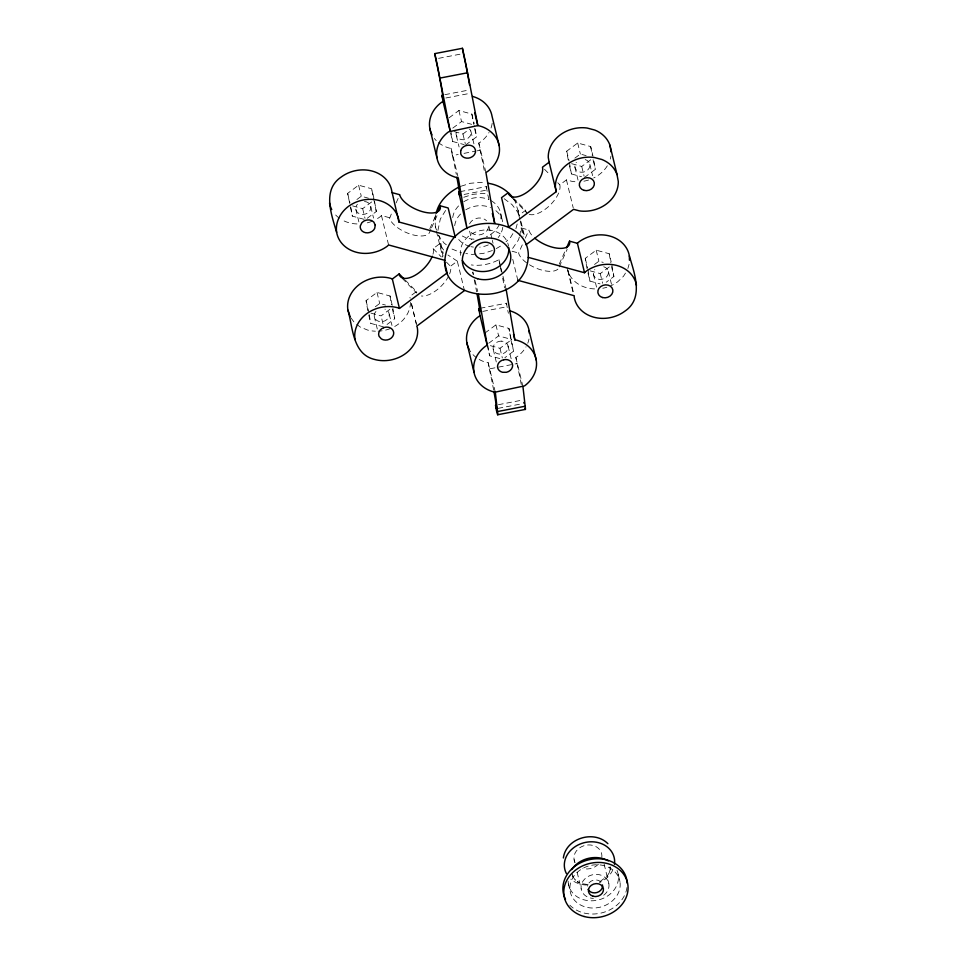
<?xml version="1.0" encoding="UTF-8"?>
<svg xmlns="http://www.w3.org/2000/svg" width="966" height="966" viewBox="0 0 966 966"><rect width="100%" height="100%" fill="white"/><g stroke="black" fill="none" stroke-linecap="round" stroke-linejoin="round"><path stroke-width="0.72" stroke-dasharray="4.83 3.62" d="M456.23 132.306L456.037 133.996A7.607 6.424 -13.6 0 0 463.825 139.744L465.769 139.333A7.607 6.424 -13.6 0 0 469.995 129.444M435.799 214.657L435.062 217.314L435.328 226.684L442.67 257.041M515.892 228.713L517.365 223.412M519.297 237.105L518.561 239.761L511.569 250.025M519.66 235.776L521.072 227.904L528.933 230.053A22.025 9.901 24.2 0 0 533.051 236.549M627.876 268.5L629.083 264.322M430.933 229.184L429.109 233.241A22.025 9.901 24.2 0 1 408.521 233.458A22.025 9.901 24.2 0 1 389.588 218.497L392.51 210.95M396.157 202.848L398.584 197.438M429.798 228.737L435.871 215.225M431.548 227.831L437.61 214.331M526.53 262.776A22.025 9.901 24.2 0 1 518.609 253.02L522.86 243.565M525.299 238.155L528.933 230.053M559.217 264.129L565.291 250.617M559.242 266.906L567.139 249.349M445.567 210.479L440.315 219.065L437.803 230.922M512.886 233.627L510.64 237.31L506.051 241.729M625.473 273.1L623.468 276.312L617.745 281.746A31.709 26.746 -13.6 0 1 610.693 285.827M389.467 217.7L381.461 215.515L380.145 216.77A31.709 26.746 -13.6 0 1 375.557 219.656M374.53 201.266L376.305 211.518L365.329 219.68L352.336 216.13L347.639 193.369L358.615 185.206L371.608 188.756L373.939 198.416M449.021 117.876L458.886 110.522L471.879 114.085L474.221 123.745M356.901 199.515L361.284 196.243L368.505 198.223M452.788 128.104L461.555 121.571L471.662 124.336M352.554 205.879L362.661 208.644L372.538 201.29M454.274 131.605L462.943 133.972L469.524 129.07M465.612 145.009L476.576 136.846L474.548 125.121M432.973 254.167A22.025 10.566 -44.5 0 0 433.517 250.363L433.142 248.612L440.013 243.492L441.076 246.523L445.785 252.838M367.841 310.871L366.066 300.619L377.03 292.444L390.022 295.994L392.691 307.043M568.237 159.97L566.716 151.179L577.692 143.016L590.685 146.566L593.015 156.226M375.315 306.753L379.698 303.481L385.482 305.063M574.879 158.134L580.361 154.053L586.133 155.635M370.98 313.129L381.087 315.882L389.853 309.349M571.63 163.689L581.737 166.454L592.713 158.291M405.285 280.14L416.503 291.551L409.669 296.647L410.188 298.168M449.613 273.909A22.025 10.566 -44.5 0 0 450.856 267.993L450.494 266.242L457.329 261.158L464.453 290.597M519.877 219.536L518.863 215.333L525.552 210.346L514.335 198.936M529.235 214.392A22.025 10.566 -44.5 0 0 549.811 205.396A22.025 10.566 -44.5 0 0 559.821 184.82L566.45 179.893L572.283 181.439A31.709 26.746 -13.6 0 0 577.716 181.777M387.04 324.479L394.72 318.756L392.945 308.504M584.418 177.502L595.382 169.328L593.353 157.603M484.968 333.029L495.932 324.854L508.925 328.404L513.622 351.165L504.856 357.71M587.014 268.596L585.251 258.345L596.215 250.182L609.208 253.732L611.212 262.015M488.736 343.244L498.613 335.89L511.606 339.452M594.501 264.491L598.884 261.218L603.219 262.402M499.772 358.543L489.665 355.79L486.997 344.741L499.99 348.291L510.954 340.129L508.925 328.404M590.154 270.854L600.26 273.62L611.236 265.457L613.905 276.493L606.225 282.217M496.283 248.6L501.946 245.267M500.654 266.652L498.963 259.649C490.668 264.165 480.682 266.205 471.287 264.938M484.256 170.487A22.025 0.664 79.1 0 0 480.392 151.674L478.798 143.028L480.428 142.087A31.709 26.746 -13.6 0 0 489.025 132.463M521.278 384.577A22.025 0.664 79.1 0 0 517.378 365.498L515.856 357.36L517.474 356.418A31.709 26.746 -13.6 0 0 526.084 346.782M599.983 881.584L606.889 876.488L609.522 872.286L608.966 873.687L610.464 868.531L610.126 871.054L610.053 866.792L610.476 868.543M461.12 186.209L470.309 183.286L481.261 182.333L484.92 182.84M463.789 197.257L472.99 194.323L483.93 193.369L487.589 193.888L488.953 199.491M492.418 250.532L483.217 253.454L472.277 254.42L465.817 253.503M438.588 58.346L461.881 53.855M444.867 94.668L468.16 90.188M445.93 97.977L470.684 93.207M438.407 142.594A31.709 26.746 -13.6 0 0 449.299 148.088L451.134 148.353L452.39 155.611L458.21 154.488M464.03 153.365L475.683 151.119M477.144 150.841L480.054 150.285M460.118 191.642L486.333 186.595L486.719 188.177M464.103 194.444L485.946 190.23M480.283 308.263L506.486 303.215L506.788 304.447M482.795 311.402L507.548 306.633M479.172 359.461A31.709 26.746 -13.6 0 0 486.345 362.407L488.18 362.685L489.255 368.915L516.931 363.59M498.456 404.682L523.21 399.924M498.045 408.376L522.811 403.619M587.413 884.482L581.822 883.649L577.451 881.753L578.586 882.453L574.83 879.579L575.386 880.159L572.766 876.56L573.659 878.082L572.295 874.073M450.615 133.175L452.619 141.459L464.163 144.61M569.421 165.669L571.413 173.94L581.52 176.706M512.028 251.22L518.609 253.02M587.944 272.823L589.948 281.106L600.055 283.871M368.758 315.097L370.763 323.381L383.756 326.931L381.087 315.882M452.028 249.059L461.639 252.911M457.329 261.158L447.91 255M504.18 198.718L512.101 204.671L517.8 212.303L518.863 215.333M446.364 244.809L444.106 243.118L438.407 235.475M356.732 324.347L360.27 327.051L367.442 329.998A31.709 26.746 -13.6 0 0 375.4 331.193M544.522 169.267L549.618 174.448M557.78 182.755L559.821 184.82M513.598 199.407L526.856 212.894A22.025 10.566 -44.5 0 1 525.552 210.346M433.142 248.612L441.305 256.908M446.413 262.1L450.494 266.242M402.242 278.389L416.527 292.903M513.501 199.081L515.132 201.266L519.611 215.841M351.008 317.935L354.377 322.547M435.328 226.684L436.535 230.149M593.039 159.668L595.382 169.328M589.852 164.341L592.593 175.667M577.692 143.016L580.361 154.053M608.387 271.506L611.466 284.245M581.737 166.454L584.08 176.114M596.215 250.182L598.884 261.218M574.915 167.215L578.344 181.367M600.26 273.62L602.603 283.279M566.716 151.179L569.059 160.839M593.438 274.38L596.517 287.119M566.45 179.893L573.236 207.931M585.251 258.345L587.582 268.005M568.105 270.48L573.526 292.915M567.791 270.697L573.212 293.133M521.012 221.625L524.514 236.09M520.215 220.936L523.946 236.356M521.072 227.904L523.101 236.32M512.741 259.274L517.836 280.297M500.726 213.752L502.694 221.866A24.416 20.588 -13.6 0 0 494.423 209.622M478.798 143.028L485.922 172.467M474.572 128.563L476.576 136.846M470.816 130.929L474.584 146.506M500.992 268.053L506.087 289.088M492.008 238.964L488.555 224.704A9.986 8.428 -13.6 0 1 481.322 234.509A9.986 8.428 -13.6 0 1 469.585 230.367M492.346 240.389L493.034 243.251M507.742 310.46L508.418 313.274M458.886 110.522L461.555 121.571M462.943 133.972L465.274 143.632M515.856 357.36L522.968 386.798M510.954 340.129L513.622 351.165M508.068 345.985L511.147 358.724M456.363 135.651L459.091 146.965M495.932 324.854L498.613 335.89M499.99 348.291L502.332 357.963M451.134 148.353L457.92 176.404M452.39 155.611L452.728 156.999A22.025 0.664 79.1 0 1 456.314 174.399M469.597 231.128L471.674 239.689M493.203 349.245L496.283 361.984M472.978 271.953L473.654 274.755M475.018 280.357L477.735 291.575M618.192 874.387L619.943 881.596A25.37 21.397 -13.6 0 1 585.746 907.062A25.37 21.397 -13.6 0 1 579.431 870.523A25.37 21.397 -13.6 0 1 619.943 881.596M488.18 362.685L495.304 392.124M604.124 864.099L608.87 883.733M438.818 235.124L443.237 253.358M440.013 243.492L443.068 256.111M574.082 859.619L574.758 862.421M577.137 872.238L581.206 889.058M568.394 883.975L570.133 891.195M411.54 303.783L416.286 323.405M411.359 303.662L416.793 326.085M381.461 215.515L388.586 244.953M376.305 211.518L371.608 188.756M370.811 206.772L373.552 218.087M392.389 309.096L394.72 318.756M358.615 185.206L361.284 196.243M389.25 314.143L391.991 325.47M362.661 208.644L365.003 218.304M377.03 292.444L379.698 303.481M355.802 209.163L358.881 221.902M347.639 193.369L349.982 203.029M374.204 316.268L377.283 329.008M366.066 300.619L368.734 311.656M500.207 266.894L500.666 268.802A22.025 0.664 79.1 0 1 501.269 271.518M472.543 272.219L473.002 274.127M489.255 368.915L489.714 370.823A22.025 0.664 79.1 0 1 493.614 389.914M416.503 291.551L416.781 292.867M611.876 264.769L613.905 276.493M590.685 146.566L592.206 155.357M609.208 253.732L610.729 262.523M569.397 162.228L571.413 173.94M587.92 269.393L589.948 281.106M486.333 186.595L487.589 193.888M498.963 259.649L499.965 265.445M506.486 303.215L507.247 307.562M471.879 114.085L473.654 124.336M450.591 129.734L452.619 141.459M487.89 345.526L489.665 355.79M390.022 295.994L391.544 304.785M350.827 207.34L352.336 216.13M369.241 314.59L370.763 323.381M518.211 210.057L518.404 216.867M572.717 875.812L572.741 876.717M610.886 156.238A31.709 26.746 -13.6 0 1 610.283 159.052M607.324 165.814A31.709 26.746 -13.6 0 1 593.679 177.961M588.572 180.014A31.709 26.746 -13.6 0 1 583.186 181.306M557.889 269.128A22.025 9.901 24.2 0 1 528.764 264.322M606.817 287.264A31.709 26.746 -13.6 0 1 602.796 288.266M594.585 288.919A31.709 26.746 -13.6 0 1 567.114 267.896M528.982 339.018A31.709 26.746 -13.6 0 1 527.762 343.22M476.649 357.831A31.709 26.746 -13.6 0 1 469.078 349.197M371.838 221.371A31.709 26.746 -13.6 0 1 366.537 223.013M356.985 223.955A31.709 26.746 -13.6 0 1 341.855 219.813M339.32 218.183A31.709 26.746 -13.6 0 1 334.055 213.136M410.514 302.37A31.709 26.746 -13.6 0 1 392.751 327.522M390.252 328.609A31.709 26.746 -13.6 0 1 378.141 331.181M492.165 123.286A31.709 26.746 -13.6 0 1 490.716 128.889M436.234 140.625A31.709 26.746 -13.6 0 1 434.338 138.452M469.573 223.871A9.986 8.428 -13.6 0 1 486.574 220.779M603.702 266.737A7.607 6.424 -13.6 0 1 607.662 275.395A7.607 6.424 -13.6 0 1 596.952 278.715A7.607 6.424 -13.6 0 1 594.851 269.478M491.235 200.747A24.416 20.588 -13.6 0 1 500.255 221.878M499.277 224.523A24.416 20.588 -13.6 0 1 486.357 236.791M473.956 239.182A24.416 20.588 -13.6 0 1 462.303 235.994M452.716 217.579A24.416 20.588 -13.6 0 1 458.959 205.504M463.813 201.701A24.416 20.588 -13.6 0 1 488.567 199.455M460.637 255.35A24.416 20.588 -13.6 0 1 481.092 230.439A24.416 20.588 -13.6 0 1 508.563 246.125M502.791 227.288A24.416 20.588 -13.6 0 1 498.154 237.576M488.325 244.905A24.416 20.588 -13.6 0 1 479.716 247.163M473.425 247.091A24.416 20.588 -13.6 0 1 470.973 246.668M469.79 246.378A24.416 20.588 -13.6 0 1 457.932 238.517M454.672 225.694A24.416 20.588 -13.6 0 1 460.915 213.607M465.769 209.815A24.416 20.588 -13.6 0 1 490.535 207.569M364.472 201.496A7.607 6.424 -13.6 0 1 370.775 208.463L370.22 210.117A7.607 6.424 -13.6 0 1 361.187 214.319A7.607 6.424 -13.6 0 1 355.85 207.473L356.406 205.818A7.607 6.424 -13.6 0 1 357.432 204.297M375.943 311.438A7.607 6.424 -13.6 0 0 375.545 319.335L376.873 320.495A7.607 6.424 -13.6 0 0 386.823 319.637A7.607 6.424 -13.6 0 0 387.909 311.088L386.581 309.929A7.607 6.424 -13.6 0 0 384.927 309.132M448.635 276.095A22.025 10.566 -44.5 0 1 421.357 295.994M585.179 159.571A7.607 6.424 -13.6 0 1 589.127 168.229A7.607 6.424 -13.6 0 1 578.417 171.55A7.607 6.424 -13.6 0 1 576.328 162.324M502.646 278.099A22.025 0.664 79.1 0 1 504.566 287.88M474.185 279.56A22.025 0.664 79.1 0 1 476.624 291.792M612.867 869.823A25.37 21.397 -13.6 0 1 599.451 882.562M586.567 885.049A25.37 21.397 -13.6 0 1 570.797 879.132M617.008 870.354A25.37 21.397 -13.6 0 1 597.761 900.107A25.37 21.397 -13.6 0 1 568.129 881.185M626.982 887.452A32.421 27.338 -13.6 0 1 624.93 894.564M624.386 895.699A32.421 27.338 -13.6 0 1 569.819 905.178M575.084 862.553A14.092 11.882 -13.6 0 1 585.891 845.226A14.092 11.882 -13.6 0 1 601.806 857.41M598.365 864.22A14.092 11.882 -13.6 0 1 582.752 868.434M603.714 895.216A14.092 11.882 -13.6 0 0 606.008 878.227L603.388 876.222A14.092 11.882 -13.6 0 0 582.051 882.839A14.092 11.882 -13.6 0 0 593.414 898.404M587.545 886.148A7.607 6.424 -13.6 0 1 588.028 884.47M588.982 882.936A7.607 6.424 -13.6 0 1 601.975 883.371M501.282 341.131L499.313 341.336A7.607 6.424 -13.6 0 0 493.095 348.412A7.607 6.424 -13.6 0 0 499.977 354.111L501.946 353.906A7.607 6.424 -13.6 0 0 508.176 346.818A7.607 6.424 -13.6 0 0 501.282 341.131"/><path stroke-width="1.45" d="M563.371 857.965C565.907 838.126 594.078 829.697 607.892 843.68M436.173 213.329C438.805 201.085 448.924 191.956 459.804 186.631M437.091 212.52L440.122 205.77L448.164 207.968L455.288 237.407L398.91 221.987L391.761 190.93A31.709 26.746 -13.6 0 0 341.131 177.08C321.944 190.024 331.531 214.742 336.639 232.359A31.709 26.746 -13.6 0 0 387.269 246.209L388.586 244.953L444.928 260.361M566.511 247.912L569.542 241.162L577.414 243.311L578.731 242.055A31.709 26.746 -13.6 0 1 629.361 255.905C634.469 273.535 644.056 298.24 624.869 311.185A31.709 26.746 -13.6 0 1 574.239 297.335L574.202 295.717L517.836 280.297M528.197 257.342L584.539 272.75L585.855 271.506A31.709 26.746 -13.6 0 1 636.485 285.344M464.453 290.597L416.793 326.085L417.312 327.619A31.709 26.746 -13.6 0 1 374.567 359.449C352.469 354.196 352.952 327.522 347.929 310.158A31.709 26.746 -13.6 0 1 390.675 278.329L392.329 279.005L399.163 273.921L404.259 279.102M617.02 174.568L609.908 145.129A31.709 26.746 -13.6 0 0 594.802 130.06L587.147 128.043A31.709 26.746 -13.6 0 0 548.265 157.47L549.135 162.228L542.481 167.19A22.025 10.566 -44.5 0 1 528.124 191.449A22.025 10.566 -44.5 0 1 508.213 192.717L501.547 197.668L508.671 227.107L556.259 191.666L555.39 186.921A31.709 26.746 -13.6 0 1 594.271 157.482L601.927 159.511A31.709 26.746 -13.6 0 1 617.02 174.568L618.288 181.439A31.709 26.746 -13.6 0 1 579.407 210.878L573.575 209.332L525.987 244.772M355.053 339.609A31.709 26.746 -13.6 0 1 397.799 307.768L399.453 308.456L447.137 272.931L444.42 261.726M492.346 213.51L494.713 223.327L485.922 172.467L487.552 171.537A31.709 26.746 -13.6 0 0 496.922 139.08C492.877 132.088 485.765 127.005 477.82 125.58L467.532 72.776A28.195 0.845 79.1 0 0 462.424 48.3L434.76 53.625L435.944 60.025A22.025 0.664 79.1 0 1 441.498 88.051A22.025 0.664 79.1 0 1 442.38 96.974L441.945 95.236L443.032 101.466L441.402 102.408A31.709 26.746 -13.6 0 0 432.031 134.866M477.156 294.606A22.025 0.664 79.1 0 1 479.124 309.784L478.822 308.552L480.078 315.797L478.448 316.739A31.709 26.746 -13.6 0 0 469.078 349.197M478.411 294.389L487.202 345.236L485.572 346.178A31.709 26.746 -13.6 0 0 493.469 391.858L495.304 392.124L524.598 385.857A31.709 26.746 -13.6 0 0 516.701 340.177L514.866 339.911L513.514 334.296M434.76 53.625A28.195 0.845 79.1 0 1 439.868 78.101L467.532 72.776M493.868 391.302A22.025 0.664 79.1 0 1 495.836 406.481L495.534 405.249L496.452 410.526A28.195 0.845 79.1 0 0 497.514 411.552L525.178 406.227L522.968 386.798M497.695 414.74L525.359 409.415M487.709 183.238C497.466 184.506 507.174 189.698 512.692 197.994M391.798 192.548L399.791 194.734L399.912 195.53A22.025 9.901 24.2 0 0 421.526 211.397A22.025 9.901 24.2 0 0 440.424 207.883L440.122 205.77M508.213 192.717L513.308 197.897M347.929 310.158L350.175 316.788M577.414 243.311L584.539 272.75M549.135 162.228L556.259 191.666M499.168 145.697L492.044 116.258A31.709 26.746 -13.6 0 0 472.531 96.407M529.09 330.577L536.215 360.028M474.765 112.962L477.82 125.58L448.526 131.847A31.709 26.746 -13.6 0 0 456.423 177.527L458.258 177.804L467.037 228.616L458.669 191.92L459.043 193.502A22.025 0.664 79.1 0 0 456.858 177.213M443.032 101.466L450.144 130.905L439.868 78.101M480.078 315.797L487.202 345.236M429.785 128.237L436.91 157.687M466.832 342.568L473.956 372.019M392.329 279.005L399.453 308.456M399.163 273.921L399.441 275.238A22.025 10.566 -44.5 0 0 415.211 275.225A22.025 10.566 -44.5 0 0 432.273 256.268M609.908 145.129L611.164 152M506.087 289.088L514.866 339.911M462.424 48.3L463.62 54.7A22.025 0.664 79.1 0 1 468.727 80.19M495.304 392.124L497.514 411.552M629.361 255.905L629.434 260.228M398.91 221.987L398.886 220.369A31.709 26.746 -13.6 0 0 348.255 206.531C340.37 212.532 335.13 222.301 336.639 232.359M509.577 310.738A31.709 26.746 -13.6 0 1 529.392 333.367M569.542 241.162A22.025 9.901 24.2 0 1 558.396 248.286A22.025 9.901 24.2 0 1 534.826 238.204M331.749 209.537A31.709 26.746 -13.6 0 1 329.515 202.92M508.744 247.453A24.416 20.588 -13.6 0 1 490.438 270.492A24.416 20.588 -13.6 0 1 462.364 260.458M524.224 402.23A22.025 0.664 79.1 0 1 524.019 402.967M525.178 406.227A28.195 0.845 79.1 0 1 524.9 408.207M468.957 81.47A22.025 0.664 79.1 0 1 469.573 85.056M566.378 873.518A25.37 21.397 -13.6 0 1 585.843 842.328A25.37 21.397 -13.6 0 1 614.485 864.256M571.655 869.629A25.37 21.397 -13.6 0 1 608.326 860.875M565.508 899.286A32.421 27.338 -13.6 0 1 587.896 860.006A32.421 27.338 -13.6 0 1 627.175 883.117M602.506 884.953A7.607 6.424 -13.6 0 1 597.097 892.487A7.607 6.424 -13.6 0 1 588.113 889.42M375.267 225.163L374.663 228.519A7.607 6.424 -13.6 0 1 365.643 232.721A7.607 6.424 -13.6 0 1 360.306 225.875L361.876 222.699A7.607 6.424 -13.6 0 1 373.854 222.144L375.267 225.163M460.685 150.708L460.806 154.053A7.607 6.424 -13.6 0 0 468.281 158.146L470.225 157.736A7.607 6.424 -13.6 0 0 474.451 147.846L473.207 146.627A7.607 6.424 -13.6 0 0 467.798 145.238L465.853 145.649A7.607 6.424 -13.6 0 0 460.685 150.708M447.439 248.504C429.411 298.385 509.553 310.859 525.685 269.2C543.713 219.318 463.571 206.845 447.439 248.504M383.599 327.703L381.848 328.597A7.607 6.424 -13.6 0 0 379.083 336.301L381.329 338.885A7.607 6.424 -13.6 0 0 391.278 338.04A7.607 6.424 -13.6 0 0 392.365 329.491L391.037 328.331A7.607 6.424 -13.6 0 0 383.599 327.703M503.769 359.738L501.885 360.366A7.607 6.424 -13.6 0 0 497.538 366.814A7.607 6.424 -13.6 0 0 502.513 372.272L506.401 372.296A7.607 6.424 -13.6 0 0 512.632 365.22A7.607 6.424 -13.6 0 0 505.737 359.533L503.769 359.738M480.827 258.852A9.986 8.428 -13.6 0 0 494.423 248.95A9.986 8.428 -13.6 0 0 478.544 244.422A9.986 8.428 -13.6 0 0 480.827 258.852M602.579 297.54A7.607 6.424 -13.6 0 0 612.83 289.909A7.607 6.424 -13.6 0 0 600.683 286.576A7.607 6.424 -13.6 0 0 602.579 297.54M477.615 278.751A24.416 20.588 -13.6 0 0 510.531 254.239A24.416 20.588 -13.6 0 0 471.541 243.577A24.416 20.588 -13.6 0 0 477.615 278.751M584.056 190.374A7.607 6.424 -13.6 0 0 594.307 182.743A7.607 6.424 -13.6 0 0 582.16 179.41A7.607 6.424 -13.6 0 0 584.056 190.374M584.056 916.48A32.421 27.338 -13.6 0 0 627.743 883.95A32.421 27.338 -13.6 0 0 575.99 869.786A32.421 27.338 -13.6 0 0 584.056 916.48M593.148 896.279A7.607 6.424 -13.6 0 0 603.4 888.635A7.607 6.424 -13.6 0 0 591.252 885.315A7.607 6.424 -13.6 0 0 593.148 896.279"/></g></svg>
